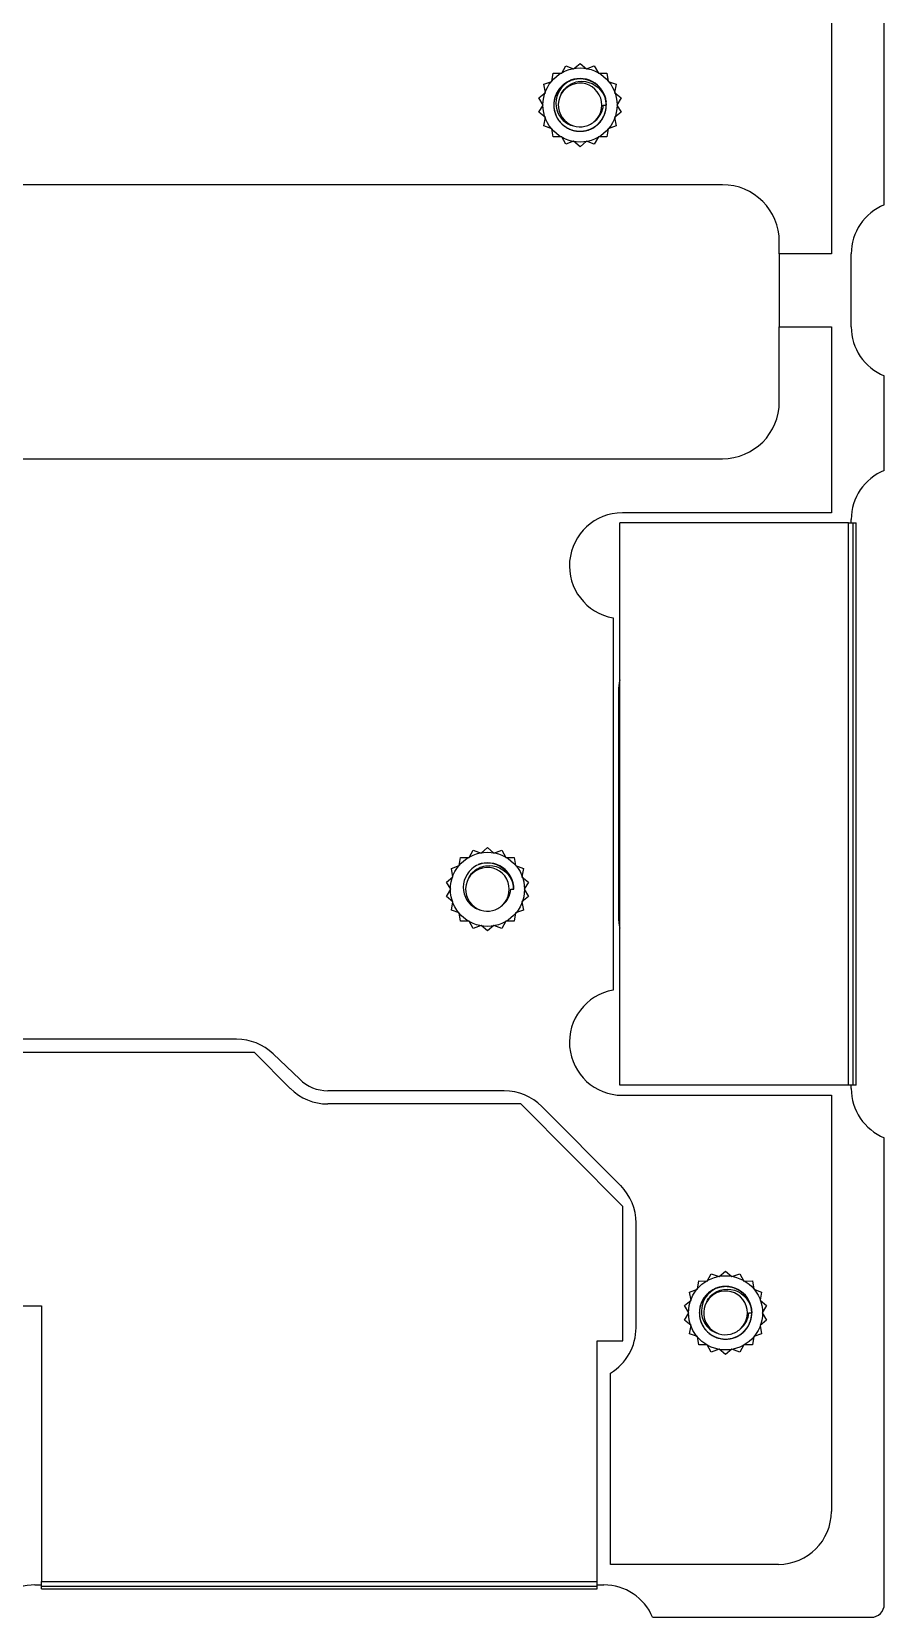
# Model space of a CAD drawing. Header units: millimetres. Extents: x -17 to 297, y -6 to 233.
# Drawn here: x 232.3 to 296.7, y -5.8 to 114 of the extents above; entities that cross this region are included whole.
import ezdxf

# ---------------------------------------------------------------- set-up
doc = ezdxf.new("R2010")
doc.units = ezdxf.units.MM
doc.header["$MEASUREMENT"] = 0
doc.layers.add('图层0000', color=7, linetype='Continuous', lineweight=25)

msp = doc.modelspace()

# ---------------------------------------------------------------- linework, layer by layer
at = {"layer": '图层0000', "color": 7, "linetype": 'Continuous', "lineweight": 25}
for p, q in [((292.702, 135.015), (292.702, 97.175)), ((296.702, 100.883), (296.702, 131.807)), ((273.22, 111.159), (273.702, 111.575)), ((273.702, 111.575), (274.184, 111.159)), ((270.974, 110), (271.575, 110.21)), ((271.575, 110.21), (271.677, 110.838)), ((271.677, 110.838), (272.314, 110.83)), ((272.314, 110.83), (272.625, 111.385)), ((272.625, 111.385), (273.22, 111.159)), ((272.993, 110.295), (272.999, 110.278)), ((274.184, 111.159), (274.78, 111.385)), ((274.78, 111.385), (275.09, 110.83)), ((275.09, 110.83), (275.727, 110.838)), ((275.727, 110.838), (275.829, 110.21)), ((275.829, 110.21), (276.43, 110)), ((270.6, 108.972), (271.093, 109.375)), ((271.093, 109.375), (270.974, 110)), ((276.43, 110), (276.311, 109.375)), ((276.311, 109.375), (276.804, 108.972)), ((270.926, 108.425), (270.6, 108.972)), ((270.6, 107.878), (270.926, 108.425)), ((271.093, 107.475), (270.6, 107.878)), ((275.461, 108.425), (275.702, 108.425)), ((275.667, 108.688), (275.685, 108.69)), ((276.804, 107.878), (276.311, 107.475)), ((276.804, 108.972), (276.479, 108.425)), ((276.479, 108.425), (276.804, 107.878)), ((270.974, 106.85), (271.093, 107.475)), ((271.575, 106.64), (270.974, 106.85)), ((271.677, 106.012), (271.575, 106.64)), ((275.829, 106.64), (275.727, 106.012)), ((276.43, 106.85), (275.829, 106.64)), ((276.311, 107.475), (276.43, 106.85)), ((272.314, 106.02), (271.677, 106.012)), ((272.625, 105.465), (272.314, 106.02)), ((273.22, 105.691), (272.625, 105.465)), ((273.702, 105.275), (273.22, 105.691)), ((274.184, 105.691), (273.702, 105.275)), ((274.78, 105.465), (274.184, 105.691)), ((275.09, 106.02), (274.78, 105.465)), ((275.727, 106.012), (275.09, 106.02)), ((284.467, 102.405), (184.537, 102.405)), ((288.767, 97.175), (288.767, 98.105)), ((292.702, 97.175), (288.767, 97.175)), ((288.767, 97.175), (288.767, 91.675)), ((294.202, 91.675), (294.202, 97.175)), ((288.767, 86.005), (288.767, 91.675)), ((288.767, 91.675), (292.702, 91.675)), ((292.702, 91.675), (292.702, 77.615)), ((296.702, 80.823), (296.702, 87.967)), ((226.767, 81.705), (284.467, 81.705)), ((276.702, 34.365), (276.702, 76.865)), ((293.989, 76.865), (276.702, 76.865)), ((292.702, 77.615), (276.902, 77.615)), ((293.989, 76.865), (294.342, 76.865)), ((293.989, 34.365), (293.989, 76.865)), ((294.202, 76.865), (294.202, 77.115)), ((294.342, 76.865), (294.564, 76.865)), ((294.342, 34.365), (294.342, 76.865)), ((294.564, 34.365), (294.564, 76.865)), ((276.202, 69.677), (276.202, 41.553)), ((276.602, 64.115), (276.602, 47.115)), ((264.575, 50.96), (264.677, 51.588)), ((264.677, 51.588), (265.314, 51.58)), ((265.314, 51.58), (265.625, 52.135)), ((265.625, 52.135), (266.22, 51.909)), ((266.22, 51.909), (266.702, 52.325)), ((266.702, 52.325), (267.184, 51.909)), ((267.184, 51.909), (267.78, 52.135)), ((267.78, 52.135), (268.09, 51.58)), ((268.09, 51.58), (268.727, 51.588)), ((268.727, 51.588), (268.829, 50.96)), ((263.974, 50.75), (264.575, 50.96)), ((264.093, 50.125), (263.974, 50.75)), ((265.993, 51.045), (265.999, 51.028)), ((268.829, 50.96), (269.43, 50.75)), ((269.43, 50.75), (269.311, 50.125)), ((263.6, 49.722), (264.093, 50.125)), ((263.926, 49.175), (263.6, 49.722)), ((263.6, 48.628), (263.926, 49.175)), ((268.461, 49.175), (268.702, 49.175)), ((268.667, 49.438), (268.685, 49.44)), ((269.311, 50.125), (269.804, 49.722)), ((269.804, 49.722), (269.479, 49.175)), ((269.479, 49.175), (269.804, 48.628)), ((264.093, 48.225), (263.6, 48.628)), ((263.974, 47.6), (264.093, 48.225)), ((269.804, 48.628), (269.311, 48.225)), ((269.311, 48.225), (269.43, 47.6)), ((264.575, 47.39), (263.974, 47.6)), ((264.677, 46.762), (264.575, 47.39)), ((265.314, 46.77), (264.677, 46.762)), ((265.625, 46.215), (265.314, 46.77)), ((268.09, 46.77), (267.78, 46.215)), ((268.727, 46.762), (268.09, 46.77)), ((268.829, 47.39), (268.727, 46.762)), ((269.43, 47.6), (268.829, 47.39)), ((266.22, 46.441), (265.625, 46.215)), ((266.702, 46.025), (266.22, 46.441)), ((267.184, 46.441), (266.702, 46.025)), ((267.78, 46.215), (267.184, 46.441)), ((247.744, 37.85), (226.767, 37.85)), ((249.088, 36.85), (219.662, 36.85)), ((251.803, 34.128), (249.088, 36.85)), ((252.511, 34.835), (250.501, 36.748)), ((267.979, 33.954), (254.635, 33.954)), ((293.989, 34.365), (276.702, 34.365)), ((276.902, 33.615), (292.702, 33.615)), ((292.702, 33.615), (292.702, 2.175)), ((294.342, 34.365), (293.989, 34.365)), ((294.202, 34.115), (294.202, 34.365)), ((294.564, 34.365), (294.342, 34.365)), ((269.226, 32.954), (254.635, 32.954)), ((276.938, 25.202), (269.226, 32.954)), ((276.773, 26.786), (270.814, 32.775)), ((296.702, -4.825), (296.702, 30.407)), ((276.938, 15.054), (276.938, 25.202)), ((277.938, 16.054), (277.938, 23.964)), ((282.575, 18.96), (282.677, 19.588)), ((282.677, 19.588), (283.314, 19.58)), ((283.314, 19.58), (283.625, 20.135)), ((283.625, 20.135), (284.22, 19.909)), ((284.22, 19.909), (284.702, 20.325)), ((284.702, 20.325), (285.184, 19.909)), ((285.184, 19.909), (285.78, 20.135)), ((285.78, 20.135), (286.09, 19.58)), ((286.09, 19.58), (286.727, 19.588)), ((286.727, 19.588), (286.829, 18.96)), ((281.6, 17.722), (282.093, 18.125)), ((281.974, 18.75), (282.575, 18.96)), ((282.093, 18.125), (281.974, 18.75)), ((283.993, 19.045), (283.999, 19.028)), ((286.829, 18.96), (287.43, 18.75)), ((287.43, 18.75), (287.311, 18.125)), ((287.311, 18.125), (287.804, 17.722)), ((184.502, 17.704), (233.002, 17.704)), ((233.002, 17.704), (233.002, -3.112)), ((281.926, 17.175), (281.6, 17.722)), ((281.6, 16.628), (281.926, 17.175)), ((286.461, 17.175), (286.702, 17.175)), ((286.667, 17.438), (286.685, 17.44)), ((287.804, 17.722), (287.479, 17.175)), ((287.479, 17.175), (287.804, 16.628)), ((282.093, 16.225), (281.6, 16.628)), ((281.974, 15.6), (282.093, 16.225)), ((282.575, 15.39), (281.974, 15.6)), ((287.43, 15.6), (286.829, 15.39)), ((287.804, 16.628), (287.311, 16.225)), ((287.311, 16.225), (287.43, 15.6)), ((275.002, -3.112), (275.002, 15.054)), ((275.002, 15.054), (276.938, 15.054)), ((282.677, 14.762), (282.575, 15.39)), ((283.314, 14.77), (282.677, 14.762)), ((283.625, 14.215), (283.314, 14.77)), ((284.22, 14.441), (283.625, 14.215)), ((284.702, 14.025), (284.22, 14.441)), ((285.184, 14.441), (284.702, 14.025)), ((285.78, 14.215), (285.184, 14.441)), ((286.09, 14.77), (285.78, 14.215)), ((286.727, 14.762), (286.09, 14.77)), ((286.829, 15.39), (286.727, 14.762)), ((276.002, -1.825), (276.002, 12.628)), ((288.702, -1.825), (276.002, -1.825)), ((232.502, -3.375), (233.002, -3.375)), ((233.002, -3.464), (233.002, -3.112)), ((233.002, -3.112), (275.002, -3.112)), ((233.002, -3.687), (233.002, -3.464)), ((233.002, -3.464), (275.002, -3.464)), ((275.002, -3.464), (275.002, -3.112)), ((275.002, -3.375), (275.502, -3.375)), ((275.002, -3.687), (275.002, -3.464)), ((233.002, -3.687), (275.002, -3.687)), ((279.19, -5.825), (295.702, -5.825))]:
    msp.add_line(p, q, dxfattribs=at)
for centre in [(273.702, 108.425), (266.702, 49.175), (284.702, 17.175)]:
    msp.add_circle(centre, 2.8, dxfattribs=at)
for centre, radius, start, end in [((273.702, 108.425), 2, 0, 110.78469), ((273.702, 108.425), 1.65, 313.32502, 252.40498), ((273.768, 108.545), 1.698, 308.9351, 355.94152), ((273.702, 108.425), 1.65, 252.40878, 283.0153), ((273.702, 108.425), 1.65, 283.02292, 313.32119), ((284.467, 98.105), 4.3, 0, 90), ((298.202, 97.175), 4, 112.02431, 180), ((298.202, 91.675), 4, 180, 247.97569), ((284.467, 86.005), 4.3, 270, 0), ((298.202, 77.115), 4, 112.02431, 180), ((276.902, 73.615), 4, 90, 259.92134), ((280.602, 64.115), 4, 167.16143, 180), ((266.702, 49.175), 1.65, 313.32502, 252.40498), ((266.702, 49.175), 2, 0, 110.78469), ((266.702, 49.175), 1.982, 0, 110.78469), ((266.768, 49.295), 1.698, 308.9351, 355.94152), ((266.702, 49.175), 1.65, 283.02292, 313.32119), ((266.702, 49.175), 1.65, 252.40878, 283.0153), ((280.602, 47.115), 4, 180, 192.83857), ((276.902, 37.615), 4, 100.07866, 270), ((247.744, 33.85), 4, 46.42162, 90), ((254.635, 36.954), 3, 224.93181, 270), ((254.635, 36.954), 4, 224.93181, 270), ((267.979, 29.954), 4, 44.85642, 90), ((298.202, 34.115), 4, 180, 247.97569), ((273.938, 23.964), 4, 0, 44.85642), ((284.702, 17.175), 2, 0, 110.78469), ((284.702, 17.175), 1.65, 313.32502, 252.40498), ((284.768, 17.295), 1.698, 308.9351, 355.94152), ((273.938, 16.054), 4, 301.07021, 0), ((284.702, 17.175), 1.65, 252.40878, 283.0153), ((284.702, 17.175), 1.65, 283.02292, 313.32119), ((288.702, 2.175), 4, 270, 0), ((232.502, -7.375), 4, 90, 157.1995), ((275.502, -7.375), 4, 22.8005, 90), ((295.702, -4.825), 1, 270, 0)]:
    msp.add_arc(centre, radius, start, end, dxfattribs=at)
for points in [[(275.667, 108.688), (275.4, 110.684), (273.493, 111.178), (272.218, 109.739), (270.78, 108.116), (271.788, 106.196), (273.941, 106.457), (276.094, 106.719), (276.613, 108.824), (274.828, 110.056), (273.043, 111.288), (271.259, 110.056), (271.778, 107.951), (272.297, 105.845), (274.45, 105.583), (275.457, 107.504), (276.465, 109.424), (275.027, 111.048), (272.999, 110.278), (270.971, 109.509), (270.971, 107.341), (272.999, 106.572), (275.027, 105.802), (276.465, 107.426), (275.457, 109.346), (274.45, 111.267), (272.297, 111.005), (271.778, 108.899), (271.259, 106.794), (273.043, 105.562), (274.828, 106.794), (276.613, 108.026), (276.094, 110.131), (273.941, 110.393), (273.635, 110.43), (273.313, 110.398), (272.999, 110.278)], [(286.667, 17.438), (286.4, 19.434), (284.493, 19.928), (283.218, 18.489), (281.78, 16.866), (282.788, 14.946), (284.941, 15.207), (287.094, 15.469), (287.613, 17.574), (285.828, 18.806), (284.043, 20.038), (282.259, 18.806), (282.778, 16.701), (283.297, 14.595), (285.45, 14.333), (286.457, 16.254), (287.465, 18.174), (286.027, 19.798), (283.999, 19.028), (281.971, 18.259), (281.971, 16.091), (283.999, 15.322), (286.027, 14.552), (287.465, 16.176), (286.457, 18.096), (285.45, 20.017), (283.297, 19.755), (282.778, 17.649), (282.259, 15.544), (284.043, 14.312), (285.828, 15.544), (287.613, 16.776), (287.094, 18.881), (284.941, 19.143), (284.635, 19.18), (284.313, 19.148), (283.999, 19.028)]]:
    msp.add_rational_spline(points, [0.9181591269, 0.571728005738, 0.599008296771, 1, 0.569736591362, 0.569736591362, 1, 0.569736591362, 0.569736591362, 1, 0.569736591362, 0.569736591362, 1, 0.569736591362, 0.569736591362, 1, 0.569736591362, 0.569736591362, 1, 0.569736591362, 0.569736591362, 1, 0.569736591362, 0.569736591362, 1, 0.569736591362, 0.569736591362, 1, 0.569736591362, 0.569736591362, 1, 0.569736591362, 0.569736591362, 1, 0.903021827205, 0.827901813411, 0.77463995862], degree=3, knots=[0.1644069, 0.1644069, 0.1644069, 0.1644069, 2.4166097, 2.4166097, 2.4166097, 4.8332195, 4.8332195, 4.8332195, 7.2498292, 7.2498292, 7.2498292, 9.6664389, 9.6664389, 9.6664389, 12.0830487, 12.0830487, 12.0830487, 14.4996584, 14.4996584, 14.4996584, 16.9162681, 16.9162681, 16.9162681, 19.3328779, 19.3328779, 19.3328779, 21.7494876, 21.7494876, 21.7494876, 24.1660973, 24.1660973, 24.1660973, 26.5827071, 26.5827071, 26.5827071, 27.1273929, 27.1273929, 27.1273929, 27.1273929], dxfattribs=at)
for points, knots in [([(272.999, 110.278), (272.659, 110.122), (272.366, 109.868), (271.793, 108.957), (271.777, 108.197), (272.312, 107.354), (272.644, 107.042), (273.06, 106.885), (273.203, 106.852)], [0, 0, 0, 0, 0.8584812, 0.8584812, 2.471723, 2.471723, 3.1383896, 3.471723, 3.471723, 3.471723, 3.471723]), ([(272.284, 109.269), (272.365, 109.432), (272.688, 109.884), (273.196, 110.138), (274.301, 110.315), (275.032, 109.956), (275.539, 109.123), (275.622, 108.909), (275.667, 108.688)], [0, 0, 0, 0, 0.3333333, 1, 1, 2.3798833, 2.3798833, 2.7961352, 2.7961352, 2.7961352, 2.7961352]), ([(265.999, 51.028), (265.659, 50.872), (265.366, 50.618), (264.793, 49.707), (264.777, 48.947), (265.312, 48.104), (265.644, 47.792), (266.06, 47.635), (266.203, 47.602)], [0, 0, 0, 0, 0.8584812, 0.8584812, 2.471723, 2.471723, 3.1383896, 3.471723, 3.471723, 3.471723, 3.471723]), ([(265.284, 50.019), (265.365, 50.182), (265.688, 50.634), (266.196, 50.888), (267.301, 51.065), (268.032, 50.706), (268.539, 49.873), (268.622, 49.659), (268.667, 49.438)], [0, 0, 0, 0, 0.3333333, 1, 1, 2.3798833, 2.3798833, 2.7961352, 2.7961352, 2.7961352, 2.7961352]), ([(283.999, 19.028), (283.659, 18.872), (283.366, 18.618), (282.793, 17.707), (282.777, 16.947), (283.312, 16.104), (283.644, 15.792), (284.06, 15.635), (284.203, 15.602)], [0, 0, 0, 0, 0.8584812, 0.8584812, 2.471723, 2.471723, 3.1383896, 3.471723, 3.471723, 3.471723, 3.471723]), ([(283.284, 18.019), (283.365, 18.182), (283.688, 18.634), (284.196, 18.888), (285.301, 19.065), (286.032, 18.706), (286.539, 17.873), (286.622, 17.659), (286.667, 17.438)], [0, 0, 0, 0, 0.3333333, 1, 1, 2.3798833, 2.3798833, 2.7961352, 2.7961352, 2.7961352, 2.7961352])]:
    msp.add_open_spline(points, degree=3, knots=knots, dxfattribs=at)

doc.saveas('drawing.dxf')
